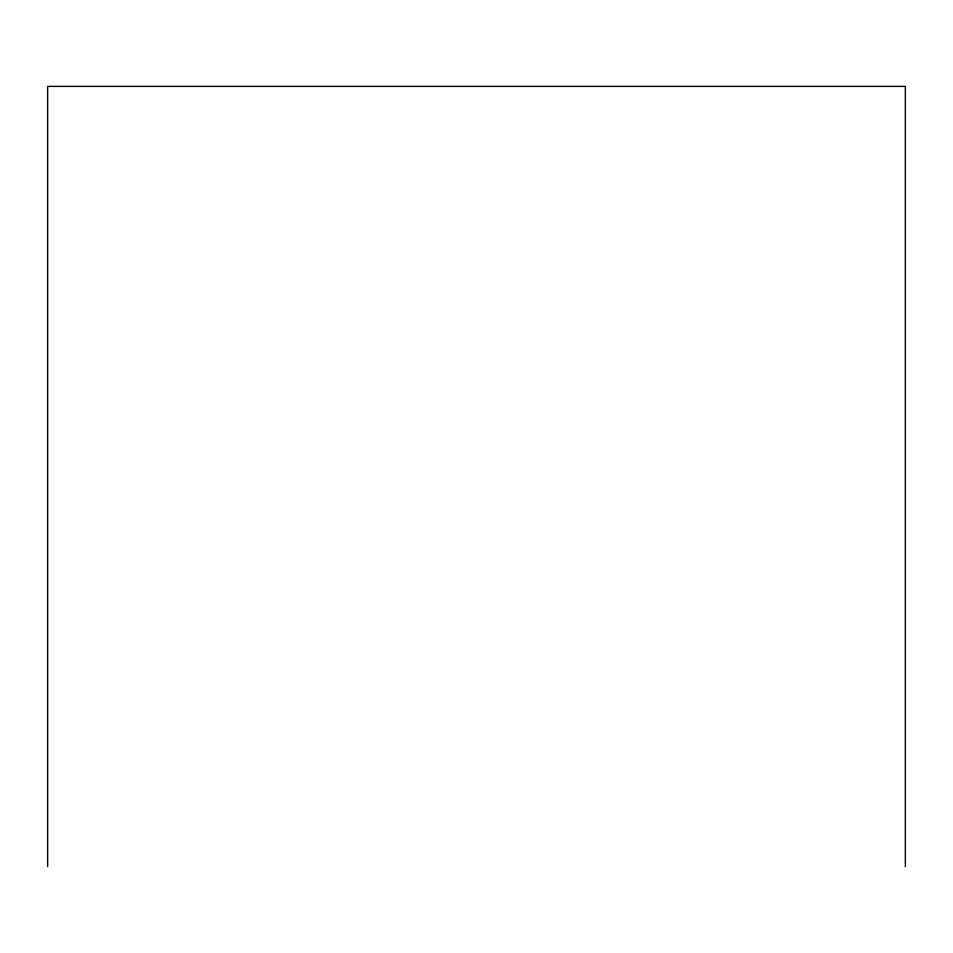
<?xml version="1.0" encoding="UTF-8"?>
<svg xmlns="http://www.w3.org/2000/svg" width="953" height="953" viewBox="0 0 953 953"><rect width="100%" height="100%" fill="white"/><g stroke="black" fill="none" stroke-linecap="round" stroke-linejoin="round"><path stroke-width="1.43" d="M905.35 866.622L905.35 86.378L47.65 86.378L47.65 866.622"/></g></svg>
